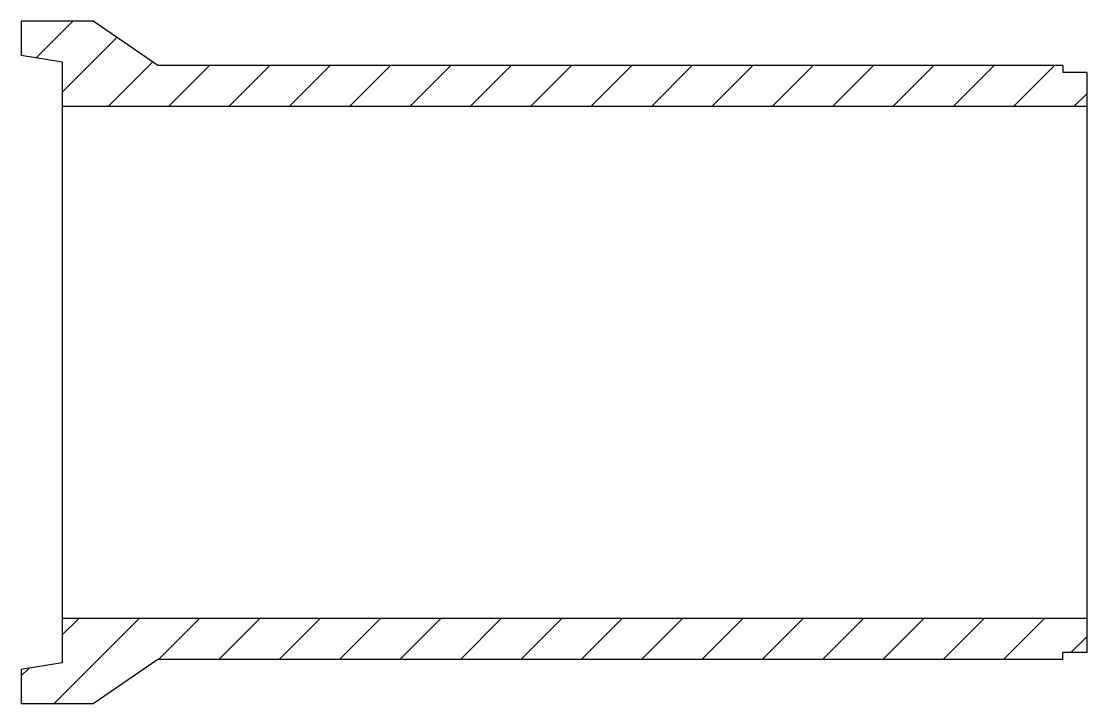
# Model space of a CAD drawing. Header units: centimetres. Extents: x -1115 to -803, y 2447 to 2647.
import ezdxf

# ---------------------------------------------------------------- set-up
doc = ezdxf.new("R2010")
doc.units = ezdxf.units.CM
doc.header["$LTSCALE"] = 200
doc.header["$MEASUREMENT"] = 0
doc.layers.get('0').update_dxf_attribs({"linetype": 'CONTINUOUS'})
doc.layers.add('5', color=5, linetype='CONTINUOUS')

msp = doc.modelspace()

# ---------------------------------------------------------------- hatches: boundary and pattern name
at = {"layer": '5'}
h = msp.add_hatch(dxfattribs=at)
h.set_pattern_fill('ANSI31', color=256, scale=100, style=0)
h.paths.add_polyline_path([(-803.23, 2632.49), (-810.23, 2632.49), (-810.23, 2634.49), (-1075.23, 2634.49), (-1094.23, 2647.49), (-1115.23, 2647.49), (-1115.23, 2637.49), (-1103.23, 2635.49), (-1103.23, 2622.49), (-803.23, 2622.49)])
h.paths.add_polyline_path([(-803.23, 2472.49), (-1103.23, 2472.49), (-1103.23, 2459.49), (-1115.23, 2457.49), (-1115.23, 2447.49), (-1094.23, 2447.49), (-1075.23, 2460.49), (-810.23, 2460.49), (-810.23, 2462.49), (-803.23, 2462.49)])

# ---------------------------------------------------------------- linework, layer by layer
for p, q in [((-1094.23, 2647.49), (-1115.23, 2647.49)), ((-1115.23, 2647.49), (-1115.23, 2637.49)), ((-1075.23, 2634.49), (-1094.23, 2647.49)), ((-1103.23, 2635.49), (-1115.23, 2637.49)), ((-1103.23, 2635.49), (-1103.23, 2459.49)), ((-810.23, 2634.49), (-1075.23, 2634.49)), ((-810.23, 2634.49), (-810.23, 2632.49)), ((-803.23, 2632.49), (-810.23, 2632.49)), ((-803.23, 2632.49), (-803.23, 2462.49)), ((-803.23, 2622.49), (-1103.23, 2622.49)), ((-803.23, 2472.49), (-1103.23, 2472.49)), ((-810.23, 2460.49), (-810.23, 2462.49)), ((-803.23, 2462.49), (-810.23, 2462.49)), ((-1103.23, 2459.49), (-1115.23, 2457.49)), ((-1075.23, 2460.49), (-1094.23, 2447.49)), ((-810.23, 2460.49), (-1075.23, 2460.49)), ((-1115.23, 2457.49), (-1115.23, 2447.49)), ((-1094.23, 2447.49), (-1115.23, 2447.49))]:
    msp.add_line(p, q)

doc.saveas('drawing.dxf')
